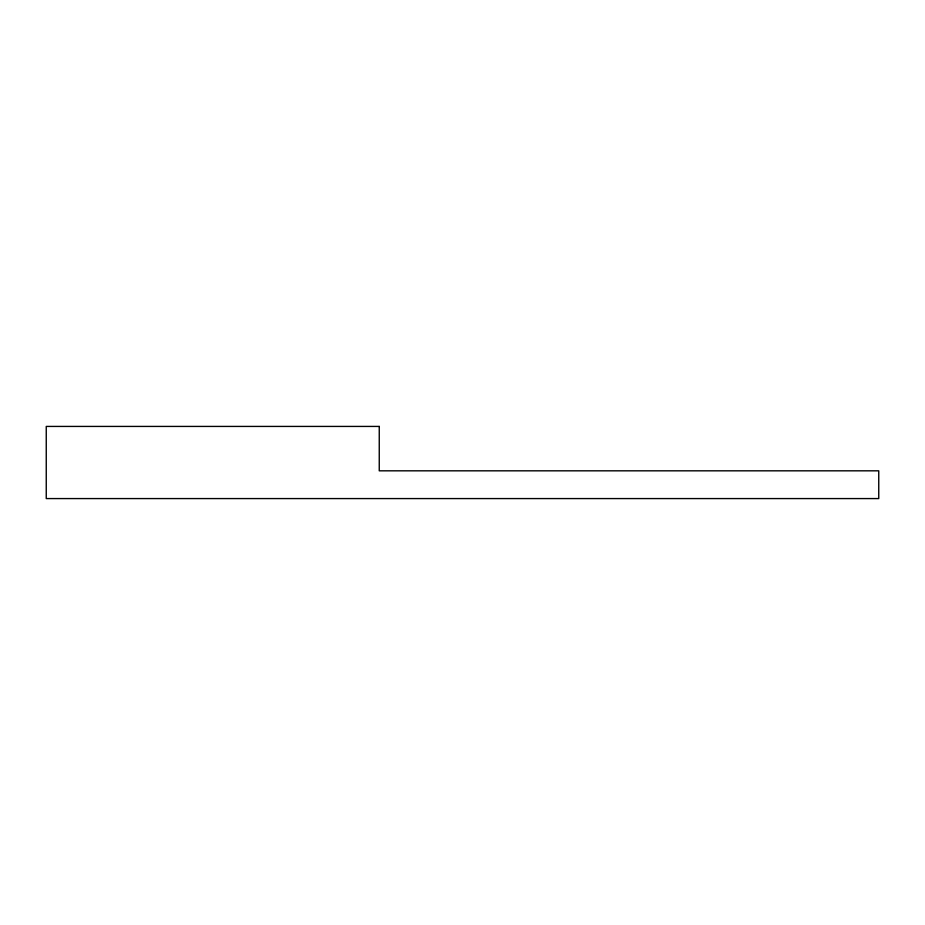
<?xml version="1.0" encoding="UTF-8"?>
<svg xmlns="http://www.w3.org/2000/svg" width="925" height="925" viewBox="0 0 925 925"><rect width="100%" height="100%" fill="white"/><g stroke="black" fill="none" stroke-linecap="round" stroke-linejoin="round"><path stroke-width="1.39" d="M379.25 426.425L46.25 426.425L46.25 498.575L878.75 498.575L878.75 470.825L379.25 470.825L379.25 426.425"/></g></svg>
